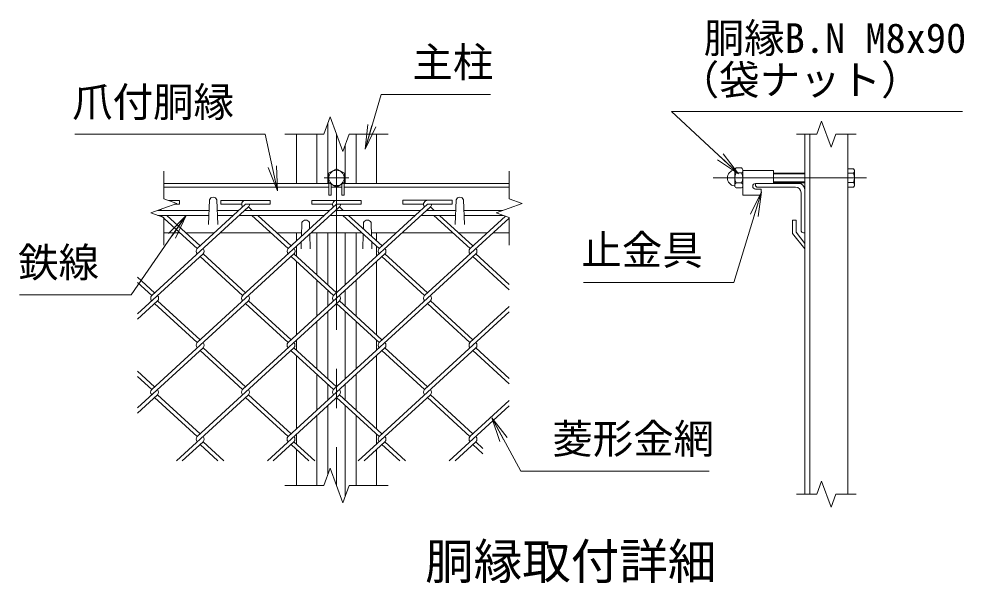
# Model space of a CAD drawing. Units: millimetres, scale not verified. Extents: x -4200 to 4200, y -2970 to 2970.
# Drawn here: x 774 to 2307, y 187 to 1103 of the extents above; entities that cross this region are included whole.
import ezdxf
from ezdxf.enums import TextEntityAlignment as Align

# ---------------------------------------------------------------- set-up
doc = ezdxf.new("R2010")
doc.units = ezdxf.units.MM
doc.header["$LTSCALE"] = 10
doc.linetypes.add('USER1', pattern=[50.8, 31.75, -6.35, 6.35, -6.35])
for name, color, linetype, lineweight in [('0-0_D-STR1', 1, 'Continuous', 18), ('0-1_D-BMK', 2, 'USER1', 13), ('0-2_D-STR-DIM', 7, 'Continuous', 13), ('0-6_D-STR3', 3, 'Continuous', 13), ('0-7_D-STR-TXT', 7, 'Continuous', 13), ('0-8_0', 7, 'Continuous', 18), ('0-A_D-STR2', 7, 'Continuous', 13)]:
    doc.layers.add(name, color=color, linetype=linetype, lineweight=lineweight)
doc.layers.add('0-9_D-TTL-TXT', color=7, linetype='Continuous')
doc.styles.add('ＭＳ ゴシック', font='')
doc.styles.get('ＭＳ ゴシック').set_extended_font_data('MS Gothic')

# ---------------------------------------------------------------- blocks, each defined once
blk = doc.blocks.new('_Open')
at = {"layer": '0-8_0'}
blk.add_line((-10, 1.667), (0, 0), dxfattribs=at)
blk.add_lwpolyline([(-10, -1.667), (0, 0), (-10, 0)], dxfattribs=at)

msp = doc.modelspace()

# ---------------------------------------------------------------- linework, layer by layer
at = {"layer": '0-0_D-STR1'}
for p, q in [((1274.93, 933.6), (1274.93, 835.68)), ((1223.93, 835.68), (1223.93, 915.68)), ((1256.93, 835.68), (1256.93, 915.68)), ((1320.93, 835.68), (1320.93, 915.68)), ((1353.93, 835.68), (1353.93, 915.68)), ((2048.25, 331.73), (2048.25, 915.68)), ((2056.25, 331.73), (2056.25, 915.68)), ((2118.25, 331.73), (2118.25, 915.68)), ((1302.93, 897.76), (1302.93, 835.68)), ((1008.93, 835.68), (1276.43, 835.68)), ((1008.93, 829.68), (1276.43, 829.68)), ((1280.43, 829.68), (1297.43, 829.68)), ((1301.43, 835.68), (1568.93, 835.68)), ((1301.43, 829.68), (1568.93, 829.68)), ((1968.25, 835.68), (2038.25, 835.68)), ((1968.25, 833.68), (1968.25, 835.68)), ((1972.25, 829.68), (2033.25, 829.68)), ((2042.25, 820.68), (2042.25, 759.68)), ((2048.25, 825.68), (2048.25, 755.68)), ((1082.93, 809.42), (1081.53, 769.18)), ((1094.93, 809.42), (1096.34, 769.18)), ((1482.93, 809.42), (1481.53, 769.18)), ((1494.93, 809.42), (1496.34, 769.18)), ((1232.93, 772.44), (1232.14, 749.76)), ((1244.93, 772.44), (1245.3, 761.82)), ((1332.93, 772.44), (1332.57, 762.01)), ((1344.93, 772.44), (1345.72, 749.96)), ((2034.25, 776.44), (2028.25, 776.44)), ((2028.25, 776.44), (2028.25, 754.44)), ((2034.25, 776.44), (2034.25, 756.68)), ((1008.93, 755.68), (1035.12, 755.68)), ((1044.57, 755.68), (1091.15, 755.68)), ((1100.62, 755.68), (1182.57, 755.68)), ((1192.02, 755.68), (1232.35, 755.68)), ((1223.93, 742.24), (1223.93, 755.68)), ((1245.59, 753.62), (1246.43, 729.44)), ((1247.84, 755.68), (1330, 755.68)), ((1256.93, 687.54), (1256.93, 755.68)), ((1274.93, 755.68), (1274.93, 671.05)), ((1302.93, 755.68), (1302.93, 671.05)), ((1320.93, 687.54), (1320.93, 755.68)), ((1332.28, 753.6), (1331.43, 729.44)), ((1386.06, 755.68), (1345.52, 755.68)), ((1353.93, 742.43), (1353.93, 755.68)), ((1477.46, 755.68), (1395.3, 755.68)), ((1533.52, 755.68), (1486.93, 755.68)), ((1568.93, 755.68), (1542.99, 755.68)), ((2028.25, 754.44), (2048.25, 729.44)), ((2034.25, 756.68), (2048.25, 738.58)), ((2046.25, 755.68), (2048.25, 755.68)), ((1231.84, 741.02), (1231.43, 729.44)), ((1346.03, 740.99), (1346.43, 729.44)), ((2048.25, 738.58), (2048.25, 729.44)), ((1223.93, 717.76), (1223.93, 733.77)), ((1353.93, 717.78), (1353.93, 733.75)), ((1223.93, 589.98), (1223.93, 709.1)), ((1353.93, 589.98), (1353.93, 709.1)), ((1256.93, 620.21), (1256.93, 678.86)), ((1320.93, 620.21), (1320.93, 678.86)), ((1274.93, 662.37), (1274.93, 636.71)), ((1302.93, 662.37), (1302.93, 636.71)), ((1274.93, 628.03), (1274.93, 518.57)), ((1302.93, 628.03), (1302.93, 518.57)), ((1256.93, 535.06), (1256.93, 611.53)), ((1320.93, 535.06), (1320.93, 611.53)), ((1223.93, 565.3), (1223.93, 581.3)), ((1353.93, 565.3), (1353.93, 581.3)), ((1223.93, 437.5), (1223.93, 556.62)), ((1353.93, 437.5), (1353.93, 556.62)), ((1256.93, 467.74), (1256.93, 526.38)), ((1320.93, 467.74), (1320.93, 526.38)), ((1274.93, 509.89), (1274.93, 484.23)), ((1302.93, 509.89), (1302.93, 484.23)), ((1274.93, 475.55), (1274.93, 363.6)), ((1302.93, 475.55), (1302.93, 327.76)), ((1256.93, 345.68), (1256.93, 459.05)), ((1320.93, 345.68), (1320.93, 459.05)), ((1223.93, 412.82), (1223.93, 428.82)), ((1353.93, 412.82), (1353.93, 428.82)), ((1223.93, 345.68), (1223.93, 404.14)), ((1353.93, 345.68), (1353.93, 404.14))]:
    msp.add_line(p, q, dxfattribs=at)
for centre, radius, start, end in [((1972.25, 833.68), 4, 180, 270), ((2033.25, 820.68), 9, 0, 90), ((2038.25, 825.68), 10, 0, 90), ((1088.93, 806.92), 6.5, 22.61986, 157.38014), ((1488.93, 806.92), 6.5, 22.61986, 157.38014), ((1238.93, 769.94), 6.5, 22.61986, 157.38014), ((1338.93, 769.94), 6.5, 22.61986, 157.38014), ((2046.25, 759.68), 4, 180, 270)]:
    msp.add_arc(centre, radius, start, end, dxfattribs=at)
at = {"layer": '0-1_D-BMK'}
for p, q in [((1288.93, 915.68), (1288.93, 345.68)), ((1308.93, 844.68), (1268.93, 844.68)), ((1899.78, 844.68), (2148.25, 844.68))]:
    msp.add_line(p, q, dxfattribs=at)
at = {"layer": '0-2_D-STR-DIM'}
for p, q in [((1268.41, 915.68), (1204.93, 915.68)), ((1372.93, 915.68), (1309.46, 915.68)), ((2034.75, 915.68), (2067.85, 915.68)), ((2098.64, 915.68), (2131.75, 915.68)), ((1008.93, 855.68), (1008.93, 811.07)), ((1568.93, 855.68), (1568.93, 811.07)), ((987.79, 787.99), (1030.08, 803.38)), ((1030.08, 803.38), (1008.93, 811.07)), ((1008.93, 780.29), (987.79, 787.99)), ((1008.93, 780.29), (1008.93, 735.68)), ((1568.93, 780.29), (1568.93, 735.68)), ((1268.41, 345.68), (1278.67, 373.87)), ((1278.67, 373.87), (1299.2, 317.49)), ((2075.55, 352.88), (2067.85, 331.73)), ((2090.94, 310.59), (2075.55, 352.88)), ((1268.41, 345.68), (1204.93, 345.68)), ((1299.2, 317.49), (1309.46, 345.68)), ((1372.93, 345.68), (1309.46, 345.68)), ((2034.75, 331.73), (2067.85, 331.73)), ((2098.64, 331.73), (2090.94, 310.59)), ((2098.64, 331.73), (2131.75, 331.73))]:
    msp.add_line(p, q, dxfattribs=at)
for points in [[(1268.41, 915.68), (1278.67, 943.87), (1299.2, 887.49), (1309.46, 915.68)], [(2098.64, 915.68), (2090.94, 894.54), (2075.55, 936.82), (2067.85, 915.68)], [(1568.93, 780.29), (1547.79, 787.99), (1590.08, 803.38), (1568.93, 811.07)]]:
    msp.add_lwpolyline(points, dxfattribs=at)
at = {"layer": '0-6_D-STR3'}
for p, q in [((1945.75, 860.88), (1936.75, 860.88)), ((2118.25, 859.69), (2127.45, 859.69)), ((2118.25, 859.69), (2118.25, 829.67)), ((2128.85, 857.28), (2127.45, 859.69)), ((1934.75, 857.15), (1934.75, 832.46)), ((1934.75, 857.15), (1934.75, 832.46)), ((1936.75, 852.78), (1945.75, 852.78)), ((1947.75, 857.15), (1947.75, 832.46)), ((1947.75, 857.15), (1947.75, 832.46)), ((1947.75, 856.68), (1997.75, 856.68)), ((1947.75, 856.68), (1947.75, 816.68)), ((1997.75, 856.68), (1997.75, 835.68)), ((2048.25, 852.68), (1997.75, 852.68)), ((2048.25, 851.18), (1997.75, 851.18)), ((2118.25, 852.19), (2127.45, 852.19)), ((2128.85, 857.28), (2128.85, 832.08)), ((1276.43, 836.89), (1276.43, 816.68)), ((1280.43, 834.58), (1280.43, 816.68)), ((1297.43, 834.58), (1297.43, 816.68)), ((1301.43, 836.89), (1301.43, 816.68)), ((1936.75, 836.58), (1945.75, 836.58)), ((1945.75, 828.48), (1936.75, 828.48)), ((1968.25, 835.68), (1997.75, 835.68)), ((2048.25, 838.18), (1997.75, 838.18)), ((2048.25, 836.68), (1997.75, 836.68)), ((2118.25, 837.18), (2127.45, 837.18)), ((2118.25, 829.67), (2127.45, 829.67)), ((2128.85, 832.08), (2127.45, 829.67)), ((1276.43, 816.68), (1280.43, 816.68)), ((1297.43, 816.68), (1301.43, 816.68)), ((1947.75, 816.68), (1977.75, 816.68)), ((1968.25, 826.68), (1977.75, 826.68)), ((1977.75, 826.68), (1977.75, 816.68)), ((998.61, 791.92), (1082.32, 791.92)), ((998.95, 783.92), (1082.05, 783.92)), ((1095.55, 791.92), (1130.7, 791.92)), ((1095.82, 783.92), (1121.97, 783.92)), ((1131.45, 783.92), (1269.43, 783.92)), ((1140.18, 791.92), (1278.16, 791.92)), ((1278.66, 783.92), (1416.88, 783.92)), ((1287.39, 791.92), (1425.61, 791.92)), ((1426.12, 783.92), (1482.05, 783.92)), ((1434.85, 791.92), (1482.32, 791.92)), ((1495.55, 791.92), (1558.61, 791.92)), ((1495.82, 783.92), (1558.95, 783.92))]:
    msp.add_line(p, q, dxfattribs=at)
msp.add_lwpolyline([(1301.93, 852.19), (1288.93, 859.69), (1275.93, 852.19), (1275.93, 837.18), (1288.93, 829.67), (1301.93, 837.18)], close=True, dxfattribs=at)
msp.add_circle((1288.93, 844.68), 12.5, dxfattribs=at)
for centre, radius, start, end in [((1934, 858.57), 1, 277.16806, 350.16084), ((1939.82, 856.83), 5.08, 127.21089, 232.78911), ((1942.67, 856.83), 5.08, 307.21089, 52.78911), ((2121.97, 855.94), 6.64, 325.61585, 34.38415), ((1935.75, 844.68), 13, 97.16806, 262.83194), ((1952.15, 844.68), 17.4, 152.26063, 207.73937), ((1930.34, 844.68), 17.4, 332.26063, 27.73937), ((2103.78, 844.68), 24.84, 342.4121, 17.5879), ((1934, 830.79), 1, 16.57981, 82.83194), ((1939.84, 832.53), 5.1, 127.42505, 232.57495), ((1942.65, 832.53), 5.1, 307.42505, 52.57495), ((1968.25, 831.18), 4.5, 90, 270), ((2121.97, 833.42), 6.64, 325.61585, 34.38415)]:
    msp.add_arc(centre, radius, start, end, dxfattribs=at)
at = {"layer": '0-7_D-STR-TXT'}
for points in [[(1538.52, 980.37), (1361.2, 980.37), (1335.74, 893.24)], [(2304.18, 952.57), (1831.94, 952.57), (1939.17, 852.92)], [(864.43, 915.55), (1173.47, 915.55), (1192.97, 825.97)], [(1689.35, 675.14), (1933.17, 675.14), (1977.49, 820.29)], [(774.96, 654.79), (955.83, 654.79), (1043.83, 782.28)], [(1893.18, 368.77), (1587.69, 368.77), (1541.8, 453.85)]]:
    msp.add_lwpolyline(points, dxfattribs=at)
at = {"layer": '0-A_D-STR2'}
for p, q in [((1146.32, 797.56), (989.41, 653.77)), ((1016.56, 808.3), (1034.13, 808.3)), ((1026.01, 801.9), (1034.13, 801.9)), ((1034.13, 801.9), (1034.13, 808.3)), ((1141.59, 801.9), (1063.12, 730)), ((1101.59, 801.9), (1101.59, 808.3)), ((1101.59, 808.3), (1181.59, 808.3)), ((1101.59, 801.9), (1135.16, 801.9)), ((1293.66, 797.67), (1136.74, 653.88)), ((1141.59, 801.9), (1181.59, 801.9)), ((1152.47, 791.92), (1146.32, 797.56)), ((1181.59, 801.9), (1181.59, 808.3)), ((1289.04, 801.9), (1210.58, 730)), ((1249.04, 801.9), (1249.04, 808.3)), ((1249.04, 808.3), (1329.04, 808.3)), ((1249.04, 801.9), (1282.62, 801.9)), ((1441.11, 797.67), (1284.2, 653.88)), ((1289.04, 801.9), (1329.04, 801.9)), ((1299.92, 791.92), (1293.66, 797.67)), ((1329.04, 801.9), (1329.04, 808.3)), ((1436.61, 802), (1358.03, 730)), ((1396.61, 802), (1396.61, 808.4)), ((1396.61, 808.4), (1476.61, 808.4)), ((1396.61, 802), (1430.18, 802)), ((1436.61, 802), (1476.61, 802)), ((1447.38, 791.92), (1441.11, 797.67)), ((1476.61, 802), (1476.61, 808.4)), ((1005.01, 791.92), (1003.19, 793.59)), ((1063.12, 730), (1004.27, 783.92)), ((1067.86, 734.34), (1013.74, 783.92)), ((1143, 791.92), (1141.59, 793.22)), ((1210.58, 730), (1151.73, 783.92)), ((1215.31, 734.34), (1161.2, 783.92)), ((1290.45, 791.92), (1288.92, 793.32)), ((1358.03, 730), (1299.18, 783.92)), ((1362.77, 734.34), (1308.65, 783.92)), ((1437.91, 791.92), (1436.38, 793.32)), ((1505.49, 730), (1446.64, 783.92)), ((1510.22, 734.34), (1456.11, 783.92)), ((1562.81, 782.52), (1505.49, 730)), ((1568.93, 779.46), (1431.76, 653.76)), ((1072.49, 721.44), (966.43, 624.26)), ((1219.93, 721.43), (1063.01, 577.64)), ((1141.48, 658.22), (1072.49, 721.44)), ((1367.39, 721.43), (1210.47, 577.64)), ((1288.93, 658.22), (1219.94, 721.44)), ((1514.84, 721.43), (1357.93, 577.64)), ((1436.5, 658.1), (1367.39, 721.43)), ((1568.93, 671.86), (1514.84, 721.43)), ((1136.74, 653.88), (1067.75, 717.1)), ((1284.2, 653.88), (1215.21, 717.1)), ((1431.76, 653.76), (1362.65, 717.09)), ((1568.93, 663.18), (1510.11, 717.09)), ((994.02, 658.22), (966.43, 683.5)), ((989.29, 653.88), (966.43, 674.82)), ((998.76, 645.2), (966.43, 615.58)), ((1146.22, 645.2), (989.29, 501.4)), ((1067.75, 581.98), (998.76, 645.2)), ((1293.67, 645.2), (1136.74, 501.4)), ((1215.21, 581.98), (1146.22, 645.2)), ((1441.11, 645.19), (1284.2, 501.4)), ((1362.66, 581.98), (1293.67, 645.2)), ((1510.11, 581.97), (1441.11, 645.19)), ((1063.01, 577.64), (994.02, 640.86)), ((1210.47, 577.64), (1141.48, 640.86)), ((1357.93, 577.64), (1288.93, 640.86)), ((1505.37, 577.63), (1436.79, 640.47)), ((1568.93, 635.87), (1505.37, 577.63)), ((1568.93, 627.19), (1431.65, 501.4)), ((1072.49, 568.96), (966.43, 471.78)), ((1219.94, 568.96), (1063.01, 425.16)), ((1141.48, 505.74), (1072.49, 568.96)), ((1367.4, 568.96), (1210.47, 425.16)), ((1288.93, 505.74), (1219.94, 568.96)), ((1514.84, 568.95), (1357.93, 425.16)), ((1436.39, 505.74), (1367.4, 568.96)), ((1568.93, 519.38), (1514.84, 568.95)), ((1136.74, 501.4), (1067.75, 564.62)), ((1284.2, 501.4), (1215.62, 564.24)), ((1431.65, 501.4), (1362.66, 564.62)), ((1568.93, 510.7), (1510.11, 564.61)), ((994.02, 505.74), (966.43, 531.02)), ((989.29, 501.4), (966.43, 522.34)), ((998.76, 492.72), (966.43, 463.1)), ((1067.75, 429.5), (998.76, 492.72)), ((1146.22, 492.72), (1029.41, 385.68)), ((1215.21, 429.5), (1146.21, 492.72)), ((1293.67, 492.72), (1176.86, 385.68)), ((1362.66, 429.5), (1293.67, 492.72)), ((1441.13, 492.72), (1324.32, 385.68)), ((1510.12, 429.5), (1441.13, 492.72)), ((1063.01, 425.16), (994.02, 488.38)), ((1210.47, 425.16), (1141.48, 488.38)), ((1357.93, 425.16), (1288.93, 488.38)), ((1505.38, 425.16), (1436.39, 488.38)), ((1568.93, 483.39), (1505.38, 425.16)), ((1568.93, 474.71), (1471.77, 385.68)), ((1072.49, 416.48), (1038.88, 385.68)), ((1106.1, 385.68), (1072.49, 416.48)), ((1219.94, 416.48), (1186.34, 385.68)), ((1253.55, 385.68), (1219.94, 416.48)), ((1367.4, 416.48), (1333.79, 385.68)), ((1401.01, 385.68), (1367.4, 416.48)), ((1514.85, 416.48), (1481.25, 385.68)), ((1526.43, 405.87), (1514.85, 416.48)), ((1096.62, 385.68), (1067.75, 412.14)), ((1244.08, 385.68), (1215.21, 412.14)), ((1391.53, 385.68), (1362.66, 412.14)), ((1526.43, 397.19), (1510.12, 412.14))]:
    msp.add_line(p, q, dxfattribs=at)
for centre, start, end in [((1141.59, 801.9), 95, 222.5), ((1141.59, 801.9), 317.5, 0), ((1289.04, 801.9), 85, 222.5), ((1289.04, 801.9), 317.5, 0), ((1436.61, 802), 85, 222.5), ((1436.5, 801.9), 317.5, 0.89905), ((1067.86, 725.66), 137.5, 222.5), ((1067.86, 725.66), 317.5, 42.5), ((1215.31, 725.66), 137.5, 222.5), ((1215.31, 725.66), 317.5, 42.5), ((1362.77, 725.66), 137.5, 222.5), ((1362.77, 725.66), 317.5, 42.5), ((1510.22, 725.66), 137.5, 222.5), ((1510.22, 725.66), 317.5, 42.5), ((994.13, 649.42), 137.5, 222.5), ((994.13, 649.42), 317.5, 42.5), ((1141.59, 649.42), 137.5, 222.5), ((1141.59, 649.42), 317.5, 42.5), ((1289.04, 649.42), 137.5, 222.5), ((1289.04, 649.42), 317.5, 42.5), ((1436.5, 649.42), 137.5, 222.5), ((1436.5, 649.42), 317.5, 42.5), ((1067.75, 573.3), 137.5, 222.5), ((1067.75, 573.3), 317.5, 42.5), ((1215.21, 573.3), 137.5, 222.5), ((1215.21, 573.3), 317.5, 42.5), ((1362.77, 573.18), 137.5, 222.5), ((1362.77, 573.18), 317.5, 42.5), ((1510.22, 573.18), 137.5, 222.5), ((1510.22, 573.18), 317.5, 42.5), ((994.01, 497.05), 137.5, 222.5), ((994.01, 497.05), 317.5, 42.5), ((1141.47, 497.05), 137.5, 222.5), ((1141.47, 497.05), 317.5, 42.5), ((1288.92, 497.05), 137.5, 222.5), ((1288.92, 497.05), 317.5, 42.5), ((1436.38, 497.05), 137.5, 222.5), ((1436.38, 497.05), 317.5, 42.5), ((1067.75, 420.82), 137.5, 222.5), ((1067.75, 420.82), 317.5, 42.5), ((1215.21, 420.82), 137.5, 222.5), ((1215.21, 420.82), 317.5, 42.5), ((1362.77, 420.7), 137.5, 222.5), ((1362.77, 420.7), 317.5, 42.5), ((1510.22, 420.7), 137.5, 222.5), ((1510.22, 420.7), 317.5, 42.5)]:
    msp.add_arc(centre, 6.42, start, end, dxfattribs=at)

# ---------------------------------------------------------------- block references
at = {"layer": '0-7_D-STR-TXT', "xscale": 4, "yscale": 4}
for p, rotation in [((1335.18, 891.32), 253.7123), ((1940.63, 851.56), 317.09684), ((1193.4, 824.01), 282.27872), ((1978.08, 822.2), 73.01941), ((1044.96, 783.92), 55.3852), ((1540.85, 455.61), 118.34149)]:
    msp.add_blockref('_Open', p, dxfattribs=dict(at, rotation=rotation))

# ---------------------------------------------------------------- texts
at = {"layer": '0-7_D-STR-TXT', "style": 'ＭＳ ゴシック'}
for s, p in [('胴縁B.N M8x90', (1884.39, 1033.3)), ('主柱', (1412.13, 994.1)), ('（袋ナット）', (1843.78, 965.41)), ('爪付胴縁', (860.37, 929.53)), ('止金具', (1686.05, 689.37)), ('鉄線', (772.67, 669.16)), ('菱形金網', (1638.86, 383.01))]:
    msp.add_text(s, height=48.09, dxfattribs=at).set_placement(p, align=Align.BOTTOM_LEFT)
at = {"layer": '0-9_D-TTL-TXT', "style": 'ＭＳ ゴシック'}
msp.add_text('胴縁取付詳細', height=57.7, dxfattribs=at).set_placement((1432.68, 176.32), align=Align.BOTTOM_LEFT)

doc.saveas('drawing.dxf')
